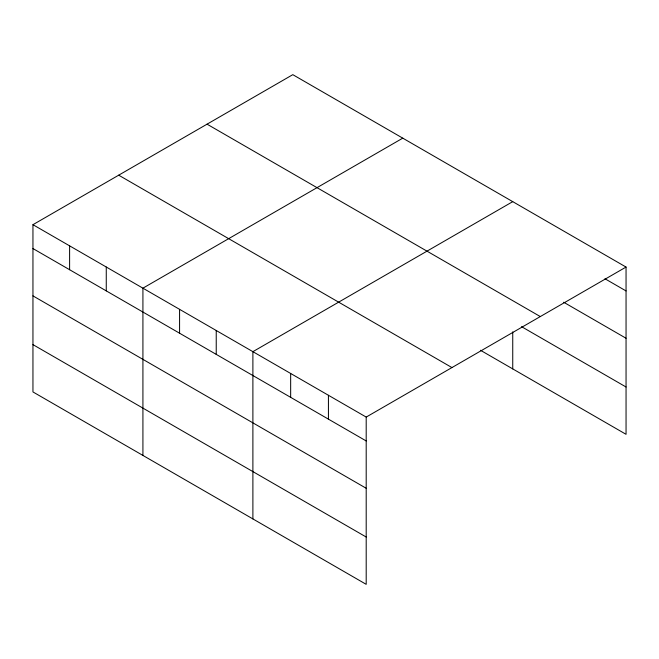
<?xml version="1.0" encoding="UTF-8"?>
<svg xmlns="http://www.w3.org/2000/svg" width="659" height="659" viewBox="0 0 659 659"><rect width="100%" height="100%" fill="white"/><g stroke="black" fill="none" stroke-linecap="round" stroke-linejoin="round"><path stroke-width="0.99" d="M32.95 224.686L366.198 417.081L366.198 584.335L32.95 391.94L32.95 224.686L292.802 74.665L626.05 267.06L626.05 434.314L480.452 350.258M402.773 138.151L142.921 288.172L142.921 455.427M512.743 201.646L252.891 351.667L252.891 518.921M366.198 417.081L626.05 267.06M604.97 278.765L626.05 290.932M563.692 302.242L626.05 338.248M207.05 124.172L540.298 316.567M521.524 326.65L626.05 386.998M118.702 175.179L451.95 367.574M32.95 248.558L366.198 440.953M32.95 295.875L366.198 488.27M32.95 344.624L366.198 537.019M512.743 331.872L512.743 368.9M328.429 395.276L328.429 419.149M290.66 373.472L290.66 397.344M216.234 330.505L216.234 354.377M179.577 309.343L179.577 333.207M106.264 267.01L106.264 290.883M69.607 245.848L69.607 269.72"/></g></svg>
